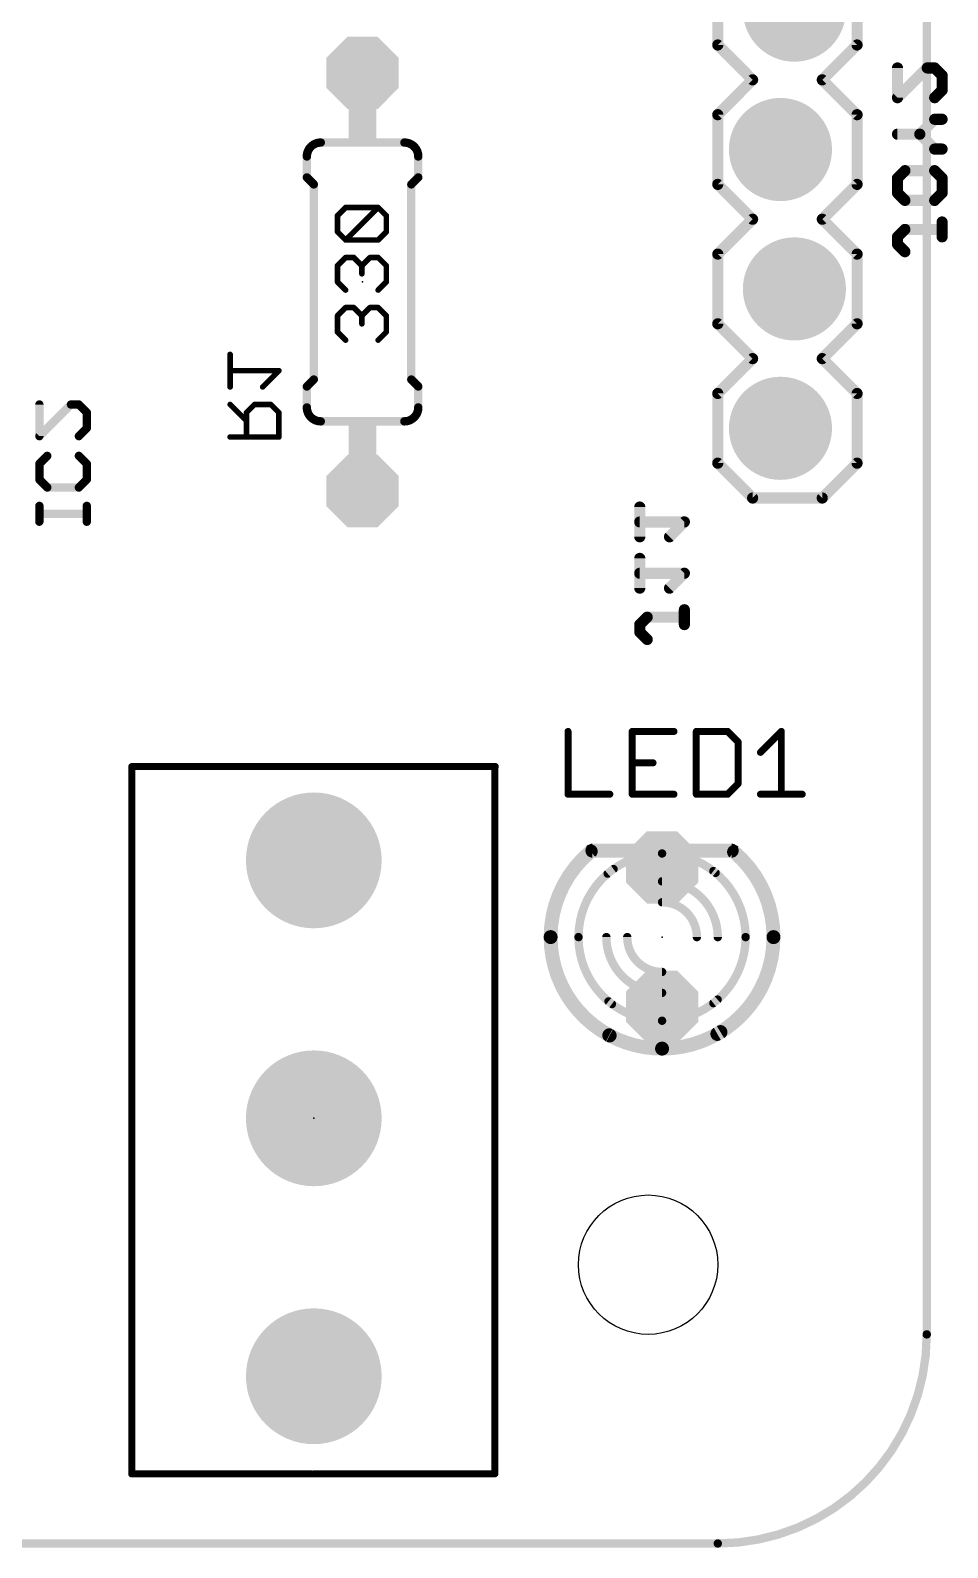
# Model space of a CAD drawing. Extents: x 0 to 144, y 0 to 53.
# Drawn here: x 124.63 to 141.35, y -0.08 to 27.57 of the extents above; entities that cross this region are included whole.
import ezdxf

# ---------------------------------------------------------------- set-up
doc = ezdxf.new("R2010")
doc.units = 0
for name, color, linetype in [('17', 94, 'CONTINUOUS'), ('20', 178, 'CONTINUOUS'), ('21', 250, 'CONTINUOUS'), ('22', 250, 'CONTINUOUS'), ('23', 178, 'CONTINUOUS'), ('24', 178, 'CONTINUOUS'), ('25', 250, 'CONTINUOUS'), ('26', 250, 'CONTINUOUS'), ('28', 250, 'CONTINUOUS'), ('51', 250, 'CONTINUOUS'), ('52', 250, 'CONTINUOUS')]:
    doc.layers.add(name, color=color, linetype=linetype)

# ---------------------------------------------------------------- blocks, each defined once
blk = doc.blocks.new('RECT')
blk.add_solid([(-0.5, -0.5), (0.5, -0.5), (-0.5, 0.5), (0.5, 0.5)])
blk = doc.blocks.new('ROUNDP')
at = {"const_width": 0.5}
blk.add_lwpolyline([(0, -0.25, 1), (0, 0.25, 1), (0, -0.25)], format="xyb", dxfattribs=at)
blk = doc.blocks.new('OCTAGONP')
at = {"const_width": 0.5}
blk.add_lwpolyline([(-0.25, -0.1036), (-0.25, 0.1036), (-0.1036, 0.25), (0.1036, 0.25), (0.25, 0.1036), (0.25, -0.1036), (0.1036, -0.25), (-0.1036, -0.25), (-0.25, -0.1036), (-0.25, 0.1036)], dxfattribs=at)

msp = doc.modelspace()

# ---------------------------------------------------------------- linework, layer by layer
at = {"layer": '20', "const_width": 0.1524}
for points in [[(140.97, 3.81), (140.97, 48.26)], [(3.81, 0), (137.16, 0)]]:
    msp.add_lwpolyline(points, dxfattribs=at)
at = {"layer": '20'}
for points, const_width in [([(137.16, 0, 0.4142), (140.97, 3.81)], 0.1524), ([(141.0081, 3.81, 1), (140.9319, 3.81)], 0.0762), ([(140.9319, 3.81, 1), (141.0081, 3.81)], 0.0762), ([(137.16, 0.0381, 1), (137.16, -0.0381)], 0.0762), ([(137.16, -0.0381, 1), (137.16, 0.0381)], 0.0762)]:
    msp.add_lwpolyline(points, format="xyb", dxfattribs=dict(at, const_width=const_width))
msp.add_circle((135.89, 5.08), 1.27, dxfattribs=at)
at = {"layer": '21'}
for points, const_width in [([(126.474, 14.1888, 1), (126.474, 14.1252)], 0.0635), ([(126.5058, 14.157, 1), (126.4423, 14.157)], 0.0635), ([(129.794, 14.1888, 1), (129.794, 14.1252)], 0.0635), ([(129.764, 14.1252, 1), (129.764, 14.1888)], 0.0635), ([(133.1277, 14.097, 1), (133.0643, 14.097)], 0.0635), ([(133.104, 14.1252, 1), (133.104, 14.1888)], 0.0635), ([(134.8431, 12.61, 0.2226), (134.112, 11.049)], 0.254), ([(134.8838, 12.5612, 1), (134.8024, 12.6588)], 0.127), ([(138.176, 11.049, 0.2206), (137.4566, 12.6002)], 0.254), ([(137.4976, 12.6487, 1), (137.4156, 12.5517)], 0.127), ([(135.2582, 12.2891, 0.2422), (134.62, 11.049)], 0.1524), ([(135.2803, 12.2581, 1), (135.2361, 12.3201)], 0.0762), ([(137.668, 11.049, 0.2315), (137.0796, 12.252)], 0.1524), ([(137.103, 12.2821, 1), (137.0562, 12.2219)], 0.0762), ([(134.112, 11.049, 0.277), (135.1878, 9.2561)], 0.254), ([(134.1755, 11.049, 1), (134.0485, 11.049)], 0.127), ([(134.0485, 11.049, 1), (134.1755, 11.049)], 0.127), ([(134.62, 11.049, 0.2361), (135.2296, 9.8298)], 0.1524), ([(134.6581, 11.049, 1), (134.5819, 11.049)], 0.0762), ([(134.5819, 11.049, 1), (134.6581, 11.049)], 0.0762), ([(137.0796, 9.846, 0.2315), (137.668, 11.049)], 0.1524), ([(137.1522, 9.2847, 0.2691), (138.176, 11.049)], 0.254), ([(137.7061, 11.049, 1), (137.6299, 11.049)], 0.0762), ([(137.6299, 11.049, 1), (137.7061, 11.049)], 0.0762), ([(138.2395, 11.049, 1), (138.1125, 11.049)], 0.127), ([(138.1125, 11.049, 1), (138.2395, 11.049)], 0.127), ([(135.2067, 9.7993, 1), (135.2525, 9.8603)], 0.0762), ([(137.0562, 9.8761, 1), (137.103, 9.8159)], 0.0762), ([(137.1207, 9.3398, 1), (137.1837, 9.2296)], 0.127), ([(135.1579, 9.2001, 1), (135.2177, 9.3121)], 0.127), ([(126.474, 1.2988, 1), (126.474, 1.2353)], 0.0635), ([(126.4423, 1.267, 1), (126.5058, 1.267)], 0.0635), ([(129.754, 1.2353, 1), (129.754, 1.2988)], 0.0635), ([(129.794, 1.3017, 1), (129.794, 1.2383)], 0.0635), ([(133.0643, 1.27, 1), (133.1277, 1.27)], 0.0635), ([(133.096, 1.2383, 1), (133.096, 1.3017)], 0.0635)]:
    msp.add_lwpolyline(points, format="xyb", dxfattribs=dict(at, const_width=const_width))
at = {"layer": '21', "const_width": 0.127}
for points in [[(129.764, 14.157), (126.474, 14.157)], [(126.474, 14.157), (126.474, 1.267)], [(129.794, 14.157), (133.104, 14.157)], [(133.096, 14.097), (133.096, 1.27)], [(126.474, 1.267), (129.754, 1.267)], [(133.096, 1.27), (129.794, 1.27)]]:
    msp.add_lwpolyline(points, dxfattribs=at)
at = {"layer": '22'}
for points, const_width in [([(137.16, 28.575), (137.16, 27.305)], 0.2032), ([(139.7, 27.305), (139.7, 28.575)], 0.2032), ([(137.16, 27.305), (137.795, 26.67)], 0.2032), ([(139.065, 26.67), (139.7, 27.305)], 0.2032), ([(137.795, 26.67), (137.16, 26.035)], 0.2032), ([(139.7, 26.035), (139.065, 26.67)], 0.2032), ([(137.16, 26.035), (137.16, 24.765)], 0.2032), ([(139.7, 24.765), (139.7, 26.035)], 0.2032), ([(131.445, 25.527), (129.921, 25.527)], 0.1524), ([(129.667, 25.273), (129.667, 24.892)], 0.1524), ([(131.699, 25.273), (131.699, 24.892)], 0.1524), ([(129.794, 24.765), (129.667, 24.892)], 0.1524), ([(131.572, 24.765), (131.699, 24.892)], 0.1524), ([(129.794, 21.209), (129.794, 24.765)], 0.1524), ([(131.572, 21.209), (131.572, 24.765)], 0.1524), ([(137.16, 24.765), (137.795, 24.13)], 0.2032), ([(139.065, 24.13), (139.7, 24.765)], 0.2032), ([(137.16, 23.495), (137.795, 24.13)], 0.2032), ([(139.065, 24.13), (139.7, 23.495)], 0.2032), ([(137.16, 23.495), (137.16, 22.225)], 0.2032), ([(139.7, 22.225), (139.7, 23.495)], 0.2032), ([(137.16, 22.225), (137.795, 21.59)], 0.2032), ([(139.065, 21.59), (139.7, 22.225)], 0.2032), ([(137.795, 21.59), (137.16, 20.955)], 0.2032), ([(139.7, 20.955), (139.065, 21.59)], 0.2032), ([(129.794, 21.209), (129.667, 21.082)], 0.1524), ([(129.667, 20.701), (129.667, 21.082)], 0.1524), ([(131.572, 21.209), (131.699, 21.082)], 0.1524), ([(131.699, 20.701), (131.699, 21.082)], 0.1524), ([(137.16, 20.955), (137.16, 19.685)], 0.2032), ([(139.7, 19.685), (139.7, 20.955)], 0.2032), ([(131.445, 20.447), (129.921, 20.447)], 0.1524), ([(137.16, 19.685), (137.795, 19.05)], 0.2032), ([(139.065, 19.05), (139.7, 19.685)], 0.2032), ([(137.795, 19.05), (139.065, 19.05)], 0.2032)]:
    msp.add_lwpolyline(points, dxfattribs=dict(at, const_width=const_width))
for points, const_width in [([(137.1959, 27.3409, 1), (137.1241, 27.2691)], 0.1016), ([(139.7359, 27.2691, 1), (139.6641, 27.3409)], 0.1016), ([(137.1092, 27.305, 1), (137.2108, 27.305)], 0.1016), ([(139.6492, 27.305, 1), (139.7508, 27.305)], 0.1016), ([(137.8309, 26.6341, 1), (137.7591, 26.7059)], 0.1016), ([(137.7591, 26.6341, 1), (137.8309, 26.7059)], 0.1016), ([(139.1009, 26.7059, 1), (139.0291, 26.6341)], 0.1016), ([(139.0291, 26.7059, 1), (139.1009, 26.6341)], 0.1016), ([(137.2108, 26.035, 1), (137.1092, 26.035)], 0.1016), ([(137.1241, 26.0709, 1), (137.1959, 25.9991)], 0.1016), ([(139.7508, 26.035, 1), (139.6492, 26.035)], 0.1016), ([(139.6641, 25.9991, 1), (139.7359, 26.0709)], 0.1016), ([(129.921, 25.527, 0.4142), (129.667, 25.273)], 0.1524), ([(129.921, 25.5651, 1), (129.921, 25.4889)], 0.0762), ([(129.921, 25.4889, 1), (129.921, 25.5651)], 0.0762), ([(131.699, 25.273, 0.4142), (131.445, 25.527)], 0.1524), ([(131.445, 25.5651, 1), (131.445, 25.4889)], 0.0762), ([(131.445, 25.4889, 1), (131.445, 25.5651)], 0.0762), ([(129.7051, 25.273, 1), (129.6289, 25.273)], 0.0762), ([(129.6289, 25.273, 1), (129.7051, 25.273)], 0.0762), ([(131.7371, 25.273, 1), (131.6609, 25.273)], 0.0762), ([(131.6609, 25.273, 1), (131.7371, 25.273)], 0.0762), ([(129.6289, 24.892, 1), (129.7051, 24.892)], 0.0762), ([(129.6939, 24.9189, 1), (129.6401, 24.8651)], 0.0762), ([(131.6609, 24.892, 1), (131.7371, 24.892)], 0.0762), ([(131.7259, 24.8651, 1), (131.6721, 24.9189)], 0.0762), ([(129.8321, 24.765, 1), (129.7559, 24.765)], 0.0762), ([(129.7671, 24.7381, 1), (129.8209, 24.7919)], 0.0762), ([(131.6101, 24.765, 1), (131.5339, 24.765)], 0.0762), ([(131.5451, 24.7919, 1), (131.5989, 24.7381)], 0.0762), ([(137.1959, 24.8009, 1), (137.1241, 24.7291)], 0.1016), ([(137.1092, 24.765, 1), (137.2108, 24.765)], 0.1016), ([(139.6492, 24.765, 1), (139.7508, 24.765)], 0.1016), ([(139.7359, 24.7291, 1), (139.6641, 24.8009)], 0.1016), ([(137.8309, 24.0941, 1), (137.7591, 24.1659)], 0.1016), ([(137.7591, 24.0941, 1), (137.8309, 24.1659)], 0.1016), ([(139.1009, 24.1659, 1), (139.0291, 24.0941)], 0.1016), ([(139.0291, 24.1659, 1), (139.1009, 24.0941)], 0.1016), ([(137.2108, 23.495, 1), (137.1092, 23.495)], 0.1016), ([(137.1241, 23.5309, 1), (137.1959, 23.4591)], 0.1016), ([(139.7508, 23.495, 1), (139.6492, 23.495)], 0.1016), ([(139.6641, 23.4591, 1), (139.7359, 23.5309)], 0.1016), ([(137.1959, 22.2609, 1), (137.1241, 22.1891)], 0.1016), ([(137.1092, 22.225, 1), (137.2108, 22.225)], 0.1016), ([(139.6492, 22.225, 1), (139.7508, 22.225)], 0.1016), ([(139.7359, 22.1891, 1), (139.6641, 22.2609)], 0.1016), ([(137.8309, 21.5541, 1), (137.7591, 21.6259)], 0.1016), ([(137.7591, 21.5541, 1), (137.8309, 21.6259)], 0.1016), ([(139.1009, 21.6259, 1), (139.0291, 21.5541)], 0.1016), ([(139.0291, 21.6259, 1), (139.1009, 21.5541)], 0.1016), ([(129.7051, 21.082, 1), (129.6289, 21.082)], 0.0762), ([(129.6401, 21.1089, 1), (129.6939, 21.0551)], 0.0762), ([(129.7559, 21.209, 1), (129.8321, 21.209)], 0.0762), ([(129.8209, 21.1821, 1), (129.7671, 21.2359)], 0.0762), ([(131.5339, 21.209, 1), (131.6101, 21.209)], 0.0762), ([(131.5989, 21.2359, 1), (131.5451, 21.1821)], 0.0762), ([(131.7371, 21.082, 1), (131.6609, 21.082)], 0.0762), ([(131.6721, 21.0551, 1), (131.7259, 21.1089)], 0.0762), ([(137.2108, 20.955, 1), (137.1092, 20.955)], 0.1016), ([(137.1241, 20.9909, 1), (137.1959, 20.9191)], 0.1016), ([(139.7508, 20.955, 1), (139.6492, 20.955)], 0.1016), ([(139.6641, 20.9191, 1), (139.7359, 20.9909)], 0.1016), ([(129.667, 20.701, 0.4142), (129.921, 20.447)], 0.1524), ([(129.7051, 20.701, 1), (129.6289, 20.701)], 0.0762), ([(129.6289, 20.701, 1), (129.7051, 20.701)], 0.0762), ([(131.445, 20.447, 0.4142), (131.699, 20.701)], 0.1524), ([(131.7371, 20.701, 1), (131.6609, 20.701)], 0.0762), ([(131.6609, 20.701, 1), (131.7371, 20.701)], 0.0762), ([(129.921, 20.4851, 1), (129.921, 20.4089)], 0.0762), ([(129.921, 20.4089, 1), (129.921, 20.4851)], 0.0762), ([(131.445, 20.4851, 1), (131.445, 20.4089)], 0.0762), ([(131.445, 20.4089, 1), (131.445, 20.4851)], 0.0762), ([(137.1959, 19.7209, 1), (137.1241, 19.6491)], 0.1016), ([(137.1092, 19.685, 1), (137.2108, 19.685)], 0.1016), ([(139.6492, 19.685, 1), (139.7508, 19.685)], 0.1016), ([(139.7359, 19.6491, 1), (139.6641, 19.7209)], 0.1016), ([(137.795, 19.1008, 1), (137.795, 18.9992)], 0.1016), ([(137.7591, 19.0141, 1), (137.8309, 19.0859)], 0.1016), ([(139.0291, 19.0859, 1), (139.1009, 19.0141)], 0.1016), ([(139.065, 18.9992, 1), (139.065, 19.1008)], 0.1016)]:
    msp.add_lwpolyline(points, format="xyb", dxfattribs=dict(at, const_width=const_width))
at = {"layer": '23'}
for p in [(136.144, 11.049), (129.794, 7.747)]:
    msp.add_point(p, dxfattribs=at)
at = {"layer": '24'}
msp.add_point((130.683, 22.987), dxfattribs=at)
at = {"layer": '25', "const_width": 0.127}
for points in [[(134.4295, 14.7965), (134.4295, 13.6525)], [(136.3615, 14.7965), (135.5989, 14.7965)], [(135.5989, 14.7965), (135.5989, 13.6525)], [(136.7683, 14.7965), (136.7683, 13.6525)], [(137.3403, 14.7965), (136.7683, 14.7965)], [(137.5309, 14.6058), (137.3403, 14.7965)], [(137.5309, 13.8432), (137.5309, 14.6058)], [(137.9377, 14.4152), (138.319, 14.7965)], [(138.319, 14.7965), (138.319, 13.6525)], [(135.5989, 14.2245), (135.9802, 14.2245)], [(137.3403, 13.6525), (137.5309, 13.8432)], [(134.4295, 13.6525), (135.1921, 13.6525)], [(135.5989, 13.6525), (136.3615, 13.6525)], [(136.7683, 13.6525), (137.3403, 13.6525)], [(137.9377, 13.6525), (138.7003, 13.6525)]]:
    msp.add_lwpolyline(points, dxfattribs=at)
at = {"layer": '25', "const_width": 0.0635}
for points in [[(134.4613, 14.7965, 1), (134.3978, 14.7965)], [(135.5989, 14.8282, 1), (135.5989, 14.7647)], [(135.6306, 14.7965, 1), (135.5671, 14.7965)], [(136.3615, 14.7647, 1), (136.3615, 14.8282)], [(136.8, 14.7965, 1), (136.7365, 14.7965)], [(136.7683, 14.8282, 1), (136.7683, 14.7647)], [(137.3627, 14.8189, 1), (137.3178, 14.774)], [(137.3403, 14.7647, 1), (137.3403, 14.8282)], [(137.5627, 14.6058, 1), (137.4992, 14.6058)], [(137.5085, 14.5834, 1), (137.5534, 14.6283)], [(138.3508, 14.7965, 1), (138.2873, 14.7965)], [(138.3415, 14.774, 1), (138.2966, 14.8189)], [(137.9152, 14.4376, 1), (137.9601, 14.3927)], [(135.5989, 14.2562, 1), (135.5989, 14.1927)], [(135.9802, 14.1927, 1), (135.9802, 14.2562)], [(137.4992, 13.8432, 1), (137.5627, 13.8432)], [(137.5534, 13.8207, 1), (137.5085, 13.8656)], [(134.4295, 13.6843, 1), (134.4295, 13.6207)], [(134.3978, 13.6525, 1), (134.4613, 13.6525)], [(135.1921, 13.6207, 1), (135.1921, 13.6843)], [(135.5989, 13.6843, 1), (135.5989, 13.6207)], [(135.5671, 13.6525, 1), (135.6306, 13.6525)], [(136.3615, 13.6207, 1), (136.3615, 13.6843)], [(136.7683, 13.6843, 1), (136.7683, 13.6207)], [(136.7365, 13.6525, 1), (136.8, 13.6525)], [(137.3178, 13.675, 1), (137.3627, 13.63)], [(137.3403, 13.6207, 1), (137.3403, 13.6843)], [(137.9377, 13.6843, 1), (137.9377, 13.6207)], [(138.2873, 13.6525, 1), (138.3508, 13.6525)], [(138.7003, 13.6207, 1), (138.7003, 13.6843)]]:
    msp.add_lwpolyline(points, format="xyb", dxfattribs=at)
at = {"layer": '26'}
for points, const_width in [([(128.2682, 21.0736), (128.2682, 21.6667)], 0.1016), ([(129.158, 21.3702), (128.2682, 21.3702)], 0.1016), ([(128.8614, 21.0736), (129.158, 21.3702)], 0.1016), ([(124.7902, 20.7536), (124.7902, 20.1774)], 0.1524), ([(124.7902, 20.1774), (125.3664, 20.7536)], 0.1524), ([(125.3664, 20.7536), (125.5105, 20.7536)], 0.1524), ([(125.5105, 20.7536), (125.6545, 20.6096)], 0.1524), ([(128.5648, 20.458), (128.2682, 20.7546)], 0.1016), ([(128.7131, 20.7546), (128.5648, 20.6063)], 0.1016), ([(129.0097, 20.7546), (128.7131, 20.7546)], 0.1016), ([(129.158, 20.6063), (129.0097, 20.7546)], 0.1016), ([(125.6545, 20.6096), (125.6545, 20.3215)], 0.1524), ([(128.5648, 20.6063), (128.5648, 20.1614)], 0.1016), ([(129.158, 20.1614), (129.158, 20.6063)], 0.1016), ([(125.6545, 20.3215), (125.5105, 20.1774)], 0.1524), ([(128.2682, 20.1614), (129.158, 20.1614)], 0.1016), ([(124.7902, 19.674), (124.9343, 19.8181)], 0.1524), ([(124.7902, 19.3859), (124.7902, 19.674)], 0.1524), ([(125.5105, 19.8181), (125.6545, 19.674)], 0.1524), ([(125.6545, 19.674), (125.6545, 19.3859)], 0.1524), ([(124.9343, 19.2419), (124.7902, 19.3859)], 0.1524), ([(125.6545, 19.3859), (125.5105, 19.2419)], 0.1524), ([(125.5105, 19.2419), (124.9343, 19.2419)], 0.1524), ([(124.7902, 18.6182), (124.7902, 18.9063)], 0.1524), ([(124.7902, 18.7623), (125.6545, 18.7623)], 0.1524), ([(125.6545, 18.6182), (125.6545, 18.9063)], 0.1524), ([(135.7376, 18.3431), (135.7376, 18.8854)], 0.2032), ([(136.5511, 18.6142), (135.7376, 18.6142)], 0.2032), ([(136.2799, 18.3431), (136.5511, 18.6142)], 0.2032), ([(135.7376, 17.4076), (135.7376, 17.9499)], 0.2032), ([(136.5511, 17.6787), (135.7376, 17.6787)], 0.2032), ([(136.2799, 17.4076), (136.5511, 17.6787)], 0.2032), ([(135.7376, 16.7432), (135.8732, 16.8788)], 0.2032), ([(135.8732, 16.8788), (136.5511, 16.8788)], 0.2032), ([(136.5511, 16.7432), (136.5511, 17.0144)], 0.2032), ([(135.7376, 16.6076), (135.7376, 16.7432)], 0.2032), ([(135.8732, 16.472), (135.7376, 16.6076)], 0.2032)]:
    msp.add_lwpolyline(points, dxfattribs=dict(at, const_width=const_width))
for points, const_width in [([(128.2936, 21.6667, 1), (128.2428, 21.6667)], 0.0508), ([(128.2682, 21.3956, 1), (128.2682, 21.3448)], 0.0508), ([(129.1759, 21.3522, 1), (129.14, 21.3881)], 0.0508), ([(129.158, 21.3448, 1), (129.158, 21.3956)], 0.0508), ([(128.2428, 21.0736, 1), (128.2936, 21.0736)], 0.0508), ([(128.8434, 21.0915, 1), (128.8793, 21.0556)], 0.0508), ([(124.8283, 20.7536, 1), (124.7521, 20.7536)], 0.0762), ([(125.3664, 20.7917, 1), (125.3664, 20.7155)], 0.0762), ([(125.3934, 20.7267, 1), (125.3395, 20.7806)], 0.0762), ([(125.5374, 20.7806, 1), (125.4835, 20.7267)], 0.0762), ([(125.5105, 20.7155, 1), (125.5105, 20.7917)], 0.0762), ([(128.2862, 20.7726, 1), (128.2502, 20.7366)], 0.0508), ([(128.7131, 20.78, 1), (128.7131, 20.7292)], 0.0508), ([(128.731, 20.7366, 1), (128.6951, 20.7726)], 0.0508), ([(129.0276, 20.7726, 1), (128.9917, 20.7366)], 0.0508), ([(129.0097, 20.7292, 1), (129.0097, 20.78)], 0.0508), ([(125.6926, 20.6096, 1), (125.6164, 20.6096)], 0.0762), ([(125.6276, 20.5826, 1), (125.6815, 20.6365)], 0.0762), ([(128.5902, 20.6063, 1), (128.5394, 20.6063)], 0.0508), ([(128.5468, 20.6243, 1), (128.5827, 20.5884)], 0.0508), ([(128.5468, 20.4401, 1), (128.5827, 20.476)], 0.0508), ([(129.1834, 20.6063, 1), (129.1326, 20.6063)], 0.0508), ([(129.14, 20.5884, 1), (129.1759, 20.6243)], 0.0508), ([(124.7521, 20.1774, 1), (124.8283, 20.1774)], 0.0762), ([(124.7633, 20.2043, 1), (124.8171, 20.1505)], 0.0762), ([(125.4835, 20.2043, 1), (125.5374, 20.1505)], 0.0762), ([(125.6164, 20.3215, 1), (125.6926, 20.3215)], 0.0762), ([(125.6815, 20.2945, 1), (125.6276, 20.3484)], 0.0762), ([(128.2682, 20.1868, 1), (128.2682, 20.136)], 0.0508), ([(128.5394, 20.1614, 1), (128.5902, 20.1614)], 0.0508), ([(129.1326, 20.1614, 1), (129.1834, 20.1614)], 0.0508), ([(129.158, 20.136, 1), (129.158, 20.1868)], 0.0508), ([(124.8283, 19.674, 1), (124.7521, 19.674)], 0.0762), ([(124.7633, 19.701, 1), (124.8171, 19.6471)], 0.0762), ([(124.9612, 19.7912, 1), (124.9073, 19.845)], 0.0762), ([(125.5374, 19.845, 1), (125.4835, 19.7912)], 0.0762), ([(125.6926, 19.674, 1), (125.6164, 19.674)], 0.0762), ([(125.6276, 19.6471, 1), (125.6815, 19.701)], 0.0762), ([(124.8171, 19.4129, 1), (124.7633, 19.359)], 0.0762), ([(124.7521, 19.3859, 1), (124.8283, 19.3859)], 0.0762), ([(125.6164, 19.3859, 1), (125.6926, 19.3859)], 0.0762), ([(125.6815, 19.359, 1), (125.6276, 19.4129)], 0.0762), ([(124.9343, 19.28, 1), (124.9343, 19.2038)], 0.0762), ([(124.9073, 19.2149, 1), (124.9612, 19.2688)], 0.0762), ([(125.4835, 19.2688, 1), (125.5374, 19.2149)], 0.0762), ([(125.5105, 19.2038, 1), (125.5105, 19.28)], 0.0762), ([(124.8283, 18.9063, 1), (124.7521, 18.9063)], 0.0762), ([(124.7902, 18.8004, 1), (124.7902, 18.7242)], 0.0762), ([(125.6926, 18.9063, 1), (125.6164, 18.9063)], 0.0762), ([(125.6545, 18.7242, 1), (125.6545, 18.8004)], 0.0762), ([(135.7884, 18.8854, 1), (135.6868, 18.8854)], 0.1016), ([(124.7521, 18.6182, 1), (124.8283, 18.6182)], 0.0762), ([(125.6164, 18.6182, 1), (125.6926, 18.6182)], 0.0762), ([(135.7376, 18.665, 1), (135.7376, 18.5634)], 0.1016), ([(136.587, 18.5783, 1), (136.5152, 18.6502)], 0.1016), ([(136.5511, 18.5634, 1), (136.5511, 18.665)], 0.1016), ([(135.6868, 18.3431, 1), (135.7884, 18.3431)], 0.1016), ([(136.244, 18.379, 1), (136.3158, 18.3072)], 0.1016), ([(135.7884, 17.9499, 1), (135.6868, 17.9499)], 0.1016), ([(135.7376, 17.7295, 1), (135.7376, 17.6279)], 0.1016), ([(136.587, 17.6428, 1), (136.5152, 17.7146)], 0.1016), ([(136.5511, 17.6279, 1), (136.5511, 17.7295)], 0.1016), ([(135.6868, 17.4076, 1), (135.7884, 17.4076)], 0.1016), ([(136.244, 17.4435, 1), (136.3158, 17.3716)], 0.1016), ([(135.8732, 16.9296, 1), (135.8732, 16.828)], 0.1016), ([(135.9091, 16.8429, 1), (135.8373, 16.9147)], 0.1016), ([(136.6019, 17.0144, 1), (136.5003, 17.0144)], 0.1016), ([(136.5511, 16.828, 1), (136.5511, 16.9296)], 0.1016), ([(135.7884, 16.7432, 1), (135.6868, 16.7432)], 0.1016), ([(135.7017, 16.7791, 1), (135.7735, 16.7073)], 0.1016), ([(135.7735, 16.6435, 1), (135.7017, 16.5717)], 0.1016), ([(135.6868, 16.6076, 1), (135.7884, 16.6076)], 0.1016), ([(136.5003, 16.7432, 1), (136.6019, 16.7432)], 0.1016), ([(135.8373, 16.4361, 1), (135.9091, 16.508)], 0.1016)]:
    msp.add_lwpolyline(points, format="xyb", dxfattribs=dict(at, const_width=const_width))
at = {"layer": '28'}
for points, const_width in [([(140.4366, 26.8864), (140.4366, 26.3441)], 0.2032), ([(140.4366, 26.3441), (140.9789, 26.8864)], 0.2032), ([(140.9789, 26.8864), (141.1145, 26.8864)], 0.2032), ([(141.1145, 26.8864), (141.2501, 26.7508)], 0.2032), ([(141.2501, 26.7508), (141.2501, 26.4797)], 0.2032), ([(141.2501, 26.4797), (141.1145, 26.3441)], 0.2032), ([(140.8433, 25.6797), (141.1145, 25.9509)], 0.2032), ([(141.1145, 25.9509), (141.2501, 25.9509)], 0.2032), ([(140.8433, 25.6797), (140.4366, 25.6797)], 0.2032), ([(141.1145, 25.4086), (140.8433, 25.6797)], 0.2032), ([(141.2501, 25.4086), (141.1145, 25.4086)], 0.2032), ([(140.4366, 24.8798), (140.5722, 25.0154)], 0.2032), ([(140.4366, 24.6086), (140.4366, 24.8798)], 0.2032), ([(140.5722, 25.0154), (141.1145, 25.0154)], 0.2032), ([(141.1145, 25.0154), (141.2501, 24.8798)], 0.2032), ([(141.2501, 24.8798), (141.2501, 24.6086)], 0.2032), ([(140.5722, 24.473), (140.4366, 24.6086)], 0.2032), ([(141.2501, 24.6086), (141.1145, 24.473)], 0.2032), ([(130.3741, 24.3444), (130.2258, 24.1962)], 0.1016), ([(130.9673, 24.3444), (130.3741, 24.3444)], 0.1016), ([(130.3741, 23.7513), (130.9673, 24.3444)], 0.1016), ([(131.1156, 24.1962), (130.9673, 24.3444)], 0.1016), ([(141.1145, 24.473), (140.5722, 24.473)], 0.2032), ([(130.2258, 24.1962), (130.2258, 23.8996)], 0.1016), ([(131.1156, 23.8996), (131.1156, 24.1962)], 0.1016), ([(141.2501, 23.8087), (141.2501, 24.0799)], 0.2032), ([(130.2258, 23.8996), (130.3741, 23.7513)], 0.1016), ([(130.3741, 23.7513), (130.9673, 23.7513)], 0.1016), ([(130.9673, 23.7513), (131.1156, 23.8996)], 0.1016), ([(140.4366, 23.8087), (140.5722, 23.9443)], 0.2032), ([(140.4366, 23.6731), (140.4366, 23.8087)], 0.2032), ([(140.5722, 23.9443), (141.2501, 23.9443)], 0.2032), ([(140.5722, 23.5375), (140.4366, 23.6731)], 0.2032), ([(130.3741, 23.4323), (130.2258, 23.284)], 0.1016), ([(130.2258, 23.284), (130.2258, 22.9874)], 0.1016), ([(130.5224, 23.4323), (130.3741, 23.4323)], 0.1016), ([(130.6707, 23.284), (130.5224, 23.4323)], 0.1016), ([(130.819, 23.4323), (130.6707, 23.284)], 0.1016), ([(130.6707, 23.284), (130.6707, 23.1357)], 0.1016), ([(130.9673, 23.4323), (130.819, 23.4323)], 0.1016), ([(131.1156, 23.284), (130.9673, 23.4323)], 0.1016), ([(131.1156, 22.9874), (131.1156, 23.284)], 0.1016), ([(130.2258, 22.9874), (130.3741, 22.8391)], 0.1016), ([(130.9673, 22.8391), (131.1156, 22.9874)], 0.1016), ([(130.3741, 22.5202), (130.2258, 22.3719)], 0.1016), ([(130.2258, 22.3719), (130.2258, 22.0753)], 0.1016), ([(130.5224, 22.5202), (130.3741, 22.5202)], 0.1016), ([(130.6707, 22.3719), (130.5224, 22.5202)], 0.1016), ([(130.819, 22.5202), (130.6707, 22.3719)], 0.1016), ([(130.6707, 22.3719), (130.6707, 22.2236)], 0.1016), ([(130.9673, 22.5202), (130.819, 22.5202)], 0.1016), ([(131.1156, 22.3719), (130.9673, 22.5202)], 0.1016), ([(131.1156, 22.0753), (131.1156, 22.3719)], 0.1016), ([(130.2258, 22.0753), (130.3741, 21.927)], 0.1016), ([(130.9673, 21.927), (131.1156, 22.0753)], 0.1016)]:
    msp.add_lwpolyline(points, dxfattribs=dict(at, const_width=const_width))
for points, const_width in [([(140.4874, 26.8864, 1), (140.3858, 26.8864)], 0.1016), ([(140.9789, 26.9372, 1), (140.9789, 26.8356)], 0.1016), ([(141.0148, 26.8505, 1), (140.943, 26.9223)], 0.1016), ([(141.1504, 26.9223, 1), (141.0786, 26.8505)], 0.1016), ([(141.1145, 26.8356, 1), (141.1145, 26.9372)], 0.1016), ([(141.3009, 26.7508, 1), (141.1993, 26.7508)], 0.1016), ([(141.2142, 26.7149, 1), (141.286, 26.7867)], 0.1016), ([(141.286, 26.4437, 1), (141.2142, 26.5156)], 0.1016), ([(140.4007, 26.38, 1), (140.4725, 26.3082)], 0.1016), ([(140.3858, 26.3441, 1), (140.4874, 26.3441)], 0.1016), ([(141.0786, 26.38, 1), (141.1504, 26.3082)], 0.1016), ([(141.1993, 26.4797, 1), (141.3009, 26.4797)], 0.1016), ([(141.1145, 26.0017, 1), (141.1145, 25.9001)], 0.1016), ([(141.1504, 25.915, 1), (141.0786, 25.9868)], 0.1016), ([(141.2501, 25.9001, 1), (141.2501, 26.0017)], 0.1016), ([(140.4366, 25.7305, 1), (140.4366, 25.6289)], 0.1016), ([(140.8793, 25.7156, 1), (140.8074, 25.6438)], 0.1016), ([(140.8074, 25.7156, 1), (140.8793, 25.6438)], 0.1016), ([(140.8433, 25.6289, 1), (140.8433, 25.7305)], 0.1016), ([(141.1145, 25.4594, 1), (141.1145, 25.3578)], 0.1016), ([(141.0786, 25.3726, 1), (141.1504, 25.4445)], 0.1016), ([(141.2501, 25.3578, 1), (141.2501, 25.4594)], 0.1016), ([(140.4874, 24.8798, 1), (140.3858, 24.8798)], 0.1016), ([(140.4007, 24.9157, 1), (140.4725, 24.8439)], 0.1016), ([(140.5722, 25.0662, 1), (140.5722, 24.9646)], 0.1016), ([(140.6081, 24.9794, 1), (140.5363, 25.0513)], 0.1016), ([(141.1504, 25.0513, 1), (141.0786, 24.9794)], 0.1016), ([(141.1145, 24.9646, 1), (141.1145, 25.0662)], 0.1016), ([(141.3009, 24.8798, 1), (141.1993, 24.8798)], 0.1016), ([(141.2142, 24.8439, 1), (141.286, 24.9157)], 0.1016), ([(140.4725, 24.6445, 1), (140.4007, 24.5727)], 0.1016), ([(140.3858, 24.6086, 1), (140.4874, 24.6086)], 0.1016), ([(141.1993, 24.6086, 1), (141.3009, 24.6086)], 0.1016), ([(141.286, 24.5727, 1), (141.2142, 24.6445)], 0.1016), ([(130.3741, 24.3698, 1), (130.3741, 24.319)], 0.0508), ([(130.3921, 24.3265, 1), (130.3561, 24.3624)], 0.0508), ([(130.9852, 24.3624, 1), (130.9493, 24.3265)], 0.0508), ([(130.9852, 24.3265, 1), (130.9493, 24.3624)], 0.0508), ([(130.9673, 24.319, 1), (130.9673, 24.3698)], 0.0508), ([(140.5722, 24.5238, 1), (140.5722, 24.4222)], 0.1016), ([(140.5363, 24.4371, 1), (140.6081, 24.509)], 0.1016), ([(141.0786, 24.509, 1), (141.1504, 24.4371)], 0.1016), ([(141.1145, 24.4222, 1), (141.1145, 24.5238)], 0.1016), ([(130.2512, 24.1962, 1), (130.2004, 24.1962)], 0.0508), ([(130.2078, 24.2141, 1), (130.2438, 24.1782)], 0.0508), ([(131.141, 24.1962, 1), (131.0902, 24.1962)], 0.0508), ([(131.0976, 24.1782, 1), (131.1335, 24.2141)], 0.0508), ([(141.3009, 24.0799, 1), (141.1993, 24.0799)], 0.1016), ([(130.2438, 23.9175, 1), (130.2078, 23.8816)], 0.0508), ([(130.2004, 23.8996, 1), (130.2512, 23.8996)], 0.0508), ([(130.3741, 23.7767, 1), (130.3741, 23.7259)], 0.0508), ([(130.3561, 23.7692, 1), (130.3921, 23.7333)], 0.0508), ([(130.3561, 23.7333, 1), (130.3921, 23.7692)], 0.0508), ([(130.9493, 23.7692, 1), (130.9852, 23.7333)], 0.0508), ([(130.9673, 23.7259, 1), (130.9673, 23.7767)], 0.0508), ([(131.0902, 23.8996, 1), (131.141, 23.8996)], 0.0508), ([(131.1335, 23.8816, 1), (131.0976, 23.9175)], 0.0508), ([(140.4874, 23.8087, 1), (140.3858, 23.8087)], 0.1016), ([(140.4007, 23.8446, 1), (140.4725, 23.7728)], 0.1016), ([(140.5722, 23.9951, 1), (140.5722, 23.8935)], 0.1016), ([(140.6081, 23.9083, 1), (140.5363, 23.9802)], 0.1016), ([(141.1993, 23.8087, 1), (141.3009, 23.8087)], 0.1016), ([(141.2501, 23.8935, 1), (141.2501, 23.9951)], 0.1016), ([(140.4725, 23.709, 1), (140.4007, 23.6372)], 0.1016), ([(140.3858, 23.6731, 1), (140.4874, 23.6731)], 0.1016), ([(140.5363, 23.5016, 1), (140.6081, 23.5734)], 0.1016), ([(130.2512, 23.284, 1), (130.2004, 23.284)], 0.0508), ([(130.2078, 23.302, 1), (130.2438, 23.2661)], 0.0508), ([(130.3741, 23.4577, 1), (130.3741, 23.4069)], 0.0508), ([(130.3921, 23.4144, 1), (130.3561, 23.4503)], 0.0508), ([(130.5403, 23.4503, 1), (130.5044, 23.4144)], 0.0508), ([(130.5224, 23.4069, 1), (130.5224, 23.4577)], 0.0508), ([(130.6961, 23.284, 1), (130.6453, 23.284)], 0.0508), ([(130.6527, 23.302, 1), (130.6886, 23.2661)], 0.0508), ([(130.6527, 23.2661, 1), (130.6886, 23.302)], 0.0508), ([(130.819, 23.4577, 1), (130.819, 23.4069)], 0.0508), ([(130.8369, 23.4144, 1), (130.801, 23.4503)], 0.0508), ([(130.9852, 23.4503, 1), (130.9493, 23.4144)], 0.0508), ([(130.9673, 23.4069, 1), (130.9673, 23.4577)], 0.0508), ([(131.141, 23.284, 1), (131.0902, 23.284)], 0.0508), ([(131.0976, 23.2661, 1), (131.1335, 23.302)], 0.0508), ([(130.2438, 23.0054, 1), (130.2078, 22.9695)], 0.0508), ([(130.2004, 22.9874, 1), (130.2512, 22.9874)], 0.0508), ([(130.6453, 23.1357, 1), (130.6961, 23.1357)], 0.0508), ([(131.0902, 22.9874, 1), (131.141, 22.9874)], 0.0508), ([(131.1335, 22.9695, 1), (131.0976, 23.0054)], 0.0508), ([(130.3561, 22.8212, 1), (130.3921, 22.8571)], 0.0508), ([(130.9493, 22.8571, 1), (130.9852, 22.8212)], 0.0508), ([(130.2512, 22.3719, 1), (130.2004, 22.3719)], 0.0508), ([(130.2078, 22.3898, 1), (130.2438, 22.3539)], 0.0508), ([(130.3741, 22.5456, 1), (130.3741, 22.4948)], 0.0508), ([(130.3921, 22.5022, 1), (130.3561, 22.5381)], 0.0508), ([(130.5403, 22.5381, 1), (130.5044, 22.5022)], 0.0508), ([(130.5224, 22.4948, 1), (130.5224, 22.5456)], 0.0508), ([(130.6961, 22.3719, 1), (130.6453, 22.3719)], 0.0508), ([(130.6527, 22.3898, 1), (130.6886, 22.3539)], 0.0508), ([(130.6527, 22.3539, 1), (130.6886, 22.3898)], 0.0508), ([(130.819, 22.5456, 1), (130.819, 22.4948)], 0.0508), ([(130.8369, 22.5022, 1), (130.801, 22.5381)], 0.0508), ([(130.9852, 22.5381, 1), (130.9493, 22.5022)], 0.0508), ([(130.9673, 22.4948, 1), (130.9673, 22.5456)], 0.0508), ([(131.141, 22.3719, 1), (131.0902, 22.3719)], 0.0508), ([(131.0976, 22.3539, 1), (131.1335, 22.3898)], 0.0508), ([(130.2438, 22.0933, 1), (130.2078, 22.0573)], 0.0508), ([(130.6453, 22.2236, 1), (130.6961, 22.2236)], 0.0508), ([(131.1335, 22.0573, 1), (131.0976, 22.0933)], 0.0508), ([(130.2004, 22.0753, 1), (130.2512, 22.0753)], 0.0508), ([(130.3561, 21.909, 1), (130.3921, 21.945)], 0.0508), ([(130.9493, 21.945, 1), (130.9852, 21.909)], 0.0508), ([(131.0902, 22.0753, 1), (131.141, 22.0753)], 0.0508)]:
    msp.add_lwpolyline(points, format="xyb", dxfattribs=dict(at, const_width=const_width))
at = {"layer": '51', "const_width": 0.254}
msp.add_lwpolyline([(137.414, 12.6238), (134.874, 12.6238)], dxfattribs=at)
at = {"layer": '51'}
for points, const_width in [([(134.874, 12.6873, 1), (134.874, 12.5603)], 0.127), ([(137.414, 12.5603, 1), (137.414, 12.6873)], 0.127), ([(136.144, 12.573, 0.179), (135.1522, 12.2061)], 0.1524), ([(137.1196, 12.2198, 0.1754), (136.144, 12.573)], 0.1524), ([(136.144, 12.6111, 1), (136.144, 12.5349)], 0.0762), ([(136.144, 12.5349, 1), (136.144, 12.6111)], 0.0762), ([(135.1274, 12.235, 1), (135.177, 12.1772)], 0.0762), ([(137.0952, 12.1905, 1), (137.144, 12.2491)], 0.0762), ([(137.16, 11.049, 0.4142), (136.144, 12.065)], 0.1524), ([(136.144, 12.1031, 1), (136.144, 12.0269)], 0.0762), ([(136.779, 11.049, 0.4142), (136.144, 11.684)], 0.1524), ([(136.144, 11.7221, 1), (136.144, 11.6459)], 0.0762), ([(135.128, 11.049, 0.4142), (136.144, 10.033)], 0.1524), ([(135.1661, 11.049, 1), (135.0899, 11.049)], 0.0762), ([(135.509, 11.049, 0.4142), (136.144, 10.414)], 0.1524), ([(135.5471, 11.049, 1), (135.4709, 11.049)], 0.0762), ([(136.7409, 11.049, 1), (136.8171, 11.049)], 0.0762), ([(137.1219, 11.049, 1), (137.1981, 11.049)], 0.0762), ([(136.144, 10.3759, 1), (136.144, 10.4521)], 0.0762), ([(135.1684, 9.8782, 0.1754), (136.144, 9.525)], 0.1524), ([(135.1928, 9.9075, 1), (135.144, 9.8489)], 0.0762), ([(136.144, 9.525, 0.1837), (137.1565, 9.9099)], 0.1524), ([(136.144, 9.9949, 1), (136.144, 10.0711)], 0.0762), ([(137.1818, 9.8814, 1), (137.1312, 9.9384)], 0.0762), ([(136.144, 9.017, 0.1388), (137.209, 9.3184)], 0.254), ([(136.144, 9.5631, 1), (136.144, 9.4869)], 0.0762), ([(136.144, 9.4869, 1), (136.144, 9.5631)], 0.0762), ([(137.2423, 9.2643, 1), (137.1757, 9.3725)], 0.127), ([(135.1806, 9.2599, 0.1241), (136.144, 9.017)], 0.254), ([(135.2107, 9.3158, 1), (135.1505, 9.204)], 0.127), ([(136.144, 9.0805, 1), (136.144, 8.9535)], 0.127), ([(136.144, 8.9535, 1), (136.144, 9.0805)], 0.127)]:
    msp.add_lwpolyline(points, format="xyb", dxfattribs=dict(at, const_width=const_width))
at = {"layer": '52', "const_width": 0.508}
for points in [[(130.683, 26.797), (130.683, 25.908)], [(130.683, 19.177), (130.683, 20.066)]]:
    msp.add_lwpolyline(points, dxfattribs=at)
at = {"layer": '52', "const_width": 0.254}
for points in [[(130.81, 26.797, 1), (130.556, 26.797)], [(130.556, 25.908, 1), (130.81, 25.908)], [(130.81, 20.066, 1), (130.556, 20.066)], [(130.556, 19.177, 1), (130.81, 19.177)]]:
    msp.add_lwpolyline(points, format="xyb", dxfattribs=at)

# ---------------------------------------------------------------- block references
at = {"layer": '17'}
for name, p, xscale, yscale, rotation in [('ROUNDP', (138.557, 27.94), 1.8796, 1.8796, 180), ('ROUNDP', (138.557, 27.94), 1.8796, 1.8796, 180), ('OCTAGONP', (130.683, 26.797), 1.3208, 1.3208, 270), ('OCTAGONP', (130.683, 26.797), 1.3208, 1.3208, 270), ('ROUNDP', (138.303, 25.4), 1.8796, 1.8796, 180), ('ROUNDP', (138.303, 25.4), 1.8796, 1.8796, 180), ('ROUNDP', (138.557, 22.86), 1.8796, 1.8796, 180), ('ROUNDP', (138.557, 22.86), 1.8796, 1.8796, 180), ('ROUNDP', (138.303, 20.32), 1.8796, 1.8796, 180), ('ROUNDP', (138.303, 20.32), 1.8796, 1.8796, 180), ('OCTAGONP', (130.683, 19.177), 1.3208, 1.3208, 270), ('OCTAGONP', (130.683, 19.177), 1.3208, 1.3208, 270), ('ROUNDP', (129.794, 12.447), 2.475, 2.475, 270), ('ROUNDP', (129.794, 12.447), 2.475, 2.475, 270), ('OCTAGONP', (136.144, 12.319), 1.3208, 1.3208, 90), ('OCTAGONP', (136.144, 12.319), 1.3208, 1.3208, 90), ('OCTAGONP', (136.144, 9.779), 1.3208, 1.3208, 90), ('OCTAGONP', (136.144, 9.779), 1.3208, 1.3208, 90), ('ROUNDP', (129.794, 7.747), 2.475, 2.475, 270), ('ROUNDP', (129.794, 7.747), 2.475, 2.475, 270), ('ROUNDP', (129.794, 3.047), 2.475, 2.475, 270), ('ROUNDP', (129.794, 3.047), 2.475, 2.475, 270)]:
    msp.add_blockref(name, p, dxfattribs=dict(at, xscale=xscale, yscale=yscale, rotation=rotation))
at = {"layer": '22', "xscale": 0.381, "yscale": 0.508, "rotation": 270}
for p in [(130.683, 25.7175), (130.683, 20.2565)]:
    msp.add_blockref('RECT', p, dxfattribs=at)
at = {"layer": '52', "xscale": 0.508, "yscale": 0.508, "rotation": 270}
for p in [(138.43, 25.4), (138.43, 22.86), (138.43, 20.32)]:
    msp.add_blockref('RECT', p, dxfattribs=at)

doc.saveas('drawing.dxf')
